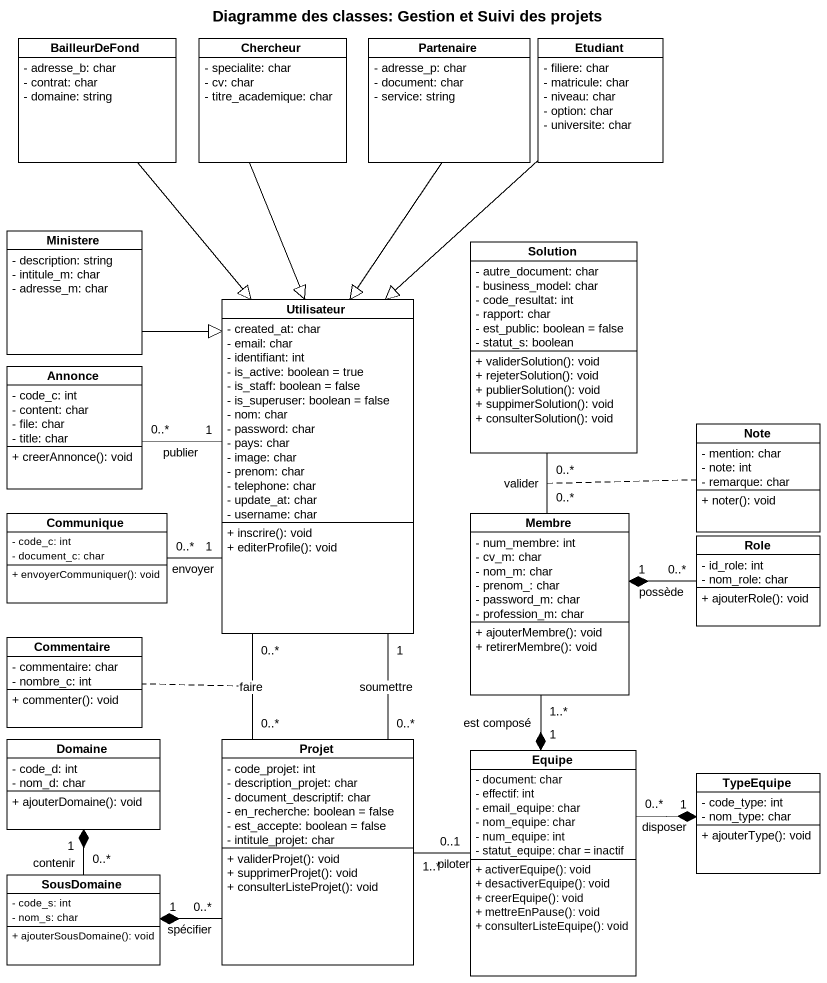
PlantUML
@startuml
title Diagramme des classes: Gestion et Suivi des projets
hide circle
hide empty members
skinparam classAttributeIconSize 0
class BailleurDeFond {
  - adresse_b: char
  - contrat: char
  - domaine: string
}
class Chercheur {
  - specialite: char
  - cv: char
  - titre_academique: char
}
class Partenaire {
  - adresse_p: char
  - document: char
  - service: string
}
class Etudiant {
  - filiere: char
  - matricule: char
  - niveau: char
  - option: char
  - universite: char
}
class Ministere {
  - description: string
  - intitule_m: char
  - adresse_m: char
}
class Solution {
  - autre_document: char
  - business_model: char
  - code_resultat: int
  - rapport: char
  - est_public: boolean = false
  - statut_s: boolean
  + validerSolution(): void
  + rejeterSolution(): void
  + publierSolution(): void
  + suppimerSolution(): void
  + consulterSolution(): void
}
class Utilisateur {
  - created_at: char
  - email: char
  - identifiant: int
  - is_active: boolean = true
  - is_staff: boolean = false
  - is_superuser: boolean = false
  - nom: char
  - password: char
  - pays: char
  - image: char
  - prenom: char
  - telephone: char
  - update_at: char
  - username: char
  + inscrire(): void
  + editerProfile(): void
}
class Annonce {
  - code_c: int
  - content: char
  - file: char
  - title: char
  + creerAnnonce(): void
}
class "Note" as Note_ {
  - mention: char
  - note: int
  - remarque: char
  + noter(): void
}
class Communique {
  - code_c: int
  - document_c: char
  + envoyerCommuniquer(): void
}
class Membre {
  - num_membre: int
  - cv_m: char
  - nom_m: char
  - prenom_: char
  - password_m: char
  - profession_m: char
  + ajouterMembre(): void
  + retirerMembre(): void
}
class Role {
  - id_role: int
  - nom_role: char
  + ajouterRole(): void
}
class Commentaire {
  - commentaire: char
  - nombre_c: int
  + commenter(): void
}
class Domaine {
  - code_d: int
  - nom_d: char
  + ajouterDomaine(): void
}
class Projet {
  - code_projet: int
  - description_projet: char
  - document_descriptif: char
  - en_recherche: boolean = false
  - est_accepte: boolean = false
  - intitule_projet: char
  + validerProjet(): void
  + supprimerProjet(): void
  + consulterListeProjet(): void
}
class Equipe {
  - document: char
  - effectif: int
  - email_equipe: char
  - nom_equipe: char
  - num_equipe: int
  - statut_equipe: char = inactif
  + activerEquipe(): void
  + desactiverEquipe(): void
  + creerEquipe(): void
  + mettreEnPause(): void
  + consulterListeEquipe(): void
}
class TypeEquipe {
  - code_type: int
  - nom_type: char
  + ajouterType(): void
}
class SousDomaine {
  - code_s: int
  - nom_s: char
  + ajouterSousDomaine(): void
}
BailleurDeFond --|> Utilisateur
Chercheur --|> Utilisateur
Partenaire --|> Utilisateur
Etudiant --|> Utilisateur
Ministere --|> Utilisateur
Utilisateur "1" -left- "0..*" Annonce : publier
Utilisateur "1" -left- "0..*" Communique : envoyer
Utilisateur "1" -- "0..*" Projet : soumettre
Utilisateur "0..*" -- "0..*" Projet : faire
(Utilisateur, Projet) .. Commentaire
Membre "0..*" -up- "0..*" Solution : valider
(Membre, Solution) .. Note_
Membre "1..*" --* "1" Equipe : est composé
Role "0..*" -left-* "1" Membre : possède
Projet "0..*" -left-* "1" SousDomaine : spécifier
Equipe "0..1" -left- "1..*" Projet : piloter
Equipe "0..*" -right-* "1" TypeEquipe : disposer
SousDomaine "0..*" -up-* "1" Domaine : contenir
@enduml
